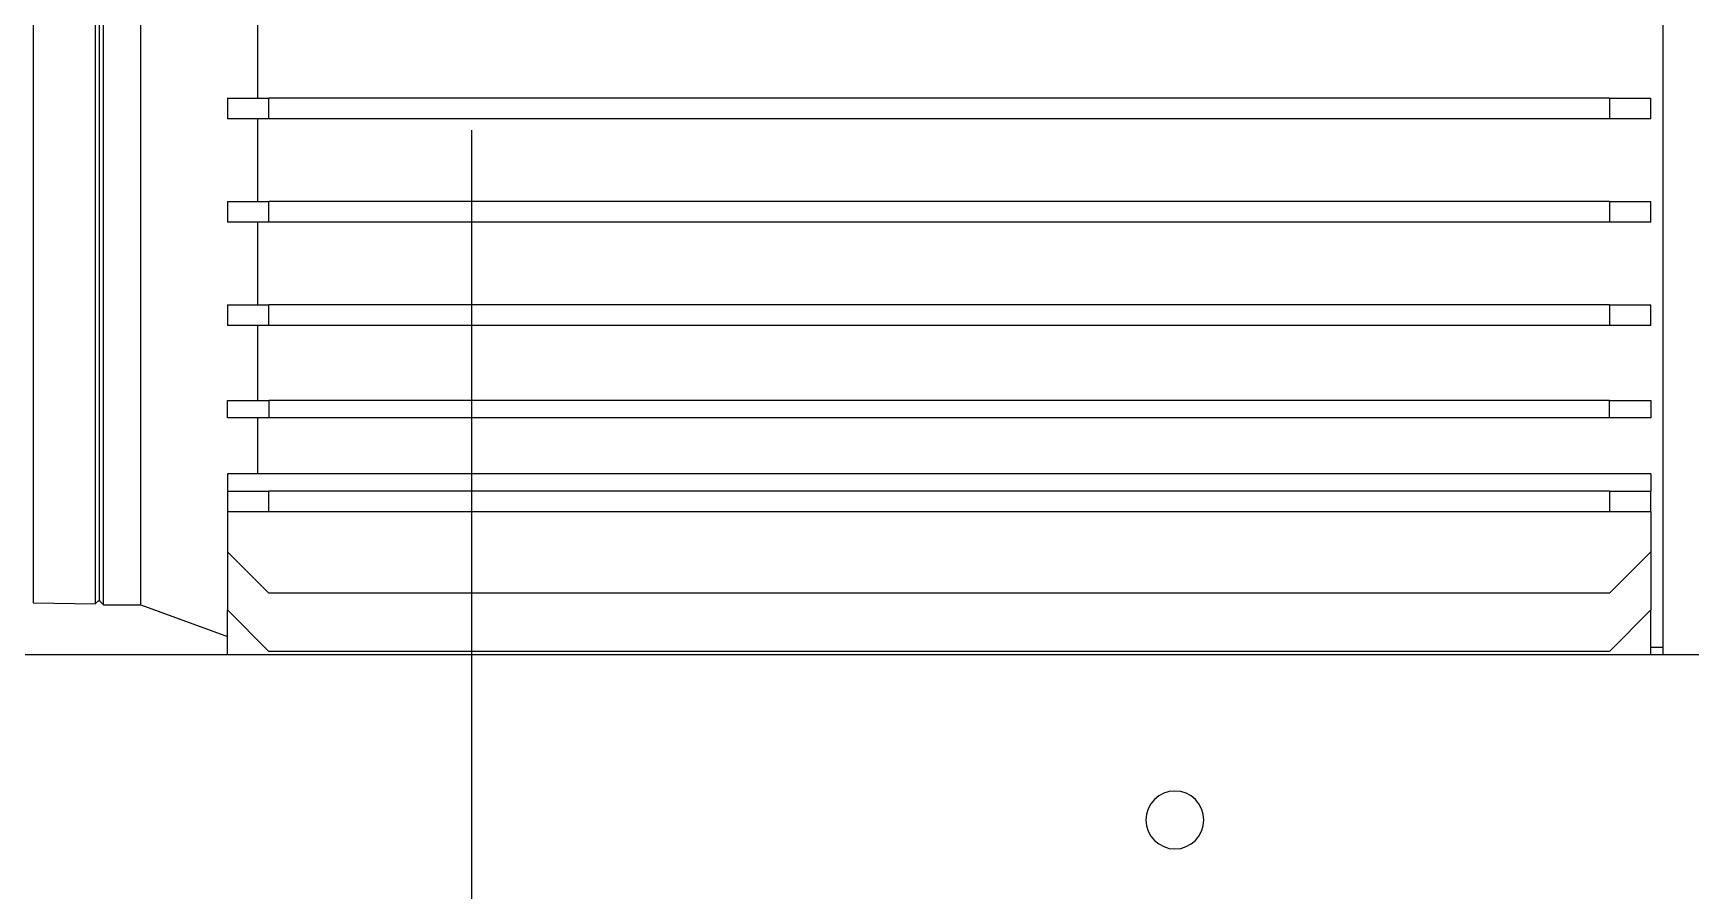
# Model space of a CAD drawing. Header units: millimetres. Extents: x -383313 to -161684, y -117025 to 99224.
# Drawn here: x -348142.1 to -347941.8, y -7424.7 to -7321 of the extents above; entities that cross this region are included whole.
import ezdxf

# ---------------------------------------------------------------- set-up
doc = ezdxf.new("R2010")
doc.units = ezdxf.units.MM
doc.header["$MEASUREMENT"] = 0
doc.linetypes.add('ESKD_shtrihpunktir', pattern=[18, 15, -1, 1, -1])
doc.layers.add('PV-55E8', color=7, linetype='Continuous')

# ---------------------------------------------------------------- blocks, each defined once
blk = doc.blocks.new('*U123')
at = {"color": 1, "linetype": 'ESKD_shtrihpunktir', "ltscale": 10}
blk.add_line((-734.5, 563.27), (-734.5, -636.73), dxfattribs=at)
at = {"layer": 'PV-55E8', "color": 3}
for p, q in [((-1182.5, -573.38), (-286.5, -573.38)), ((-764, -573.38), (-764, -578.76)), ((-764, -578.76), (-759, -573.76)), ((-597, -573.76), (-759, -573.76)), ((-597, -573.76), (-592, -578.76)), ((-592, -573.38), (-592, -578.76)), ((-592, -574.25), (-590.5, -574.25)), ((-590.5, -573.38), (-590.5, -639.38)), ((-774.5, -579.38), (-764, -575.56)), ((-764, -585.79), (-764, -578.76)), ((-592, -585.79), (-592, -578.76)), ((-787.5, -579.62), (-780, -579.49)), ((-787.5, -699.24), (-787.5, -579.62)), ((-779.5, -579.98), (-780, -579.49)), ((-780, -699.37), (-780, -579.49)), ((-779.5, -579.88), (-779, -579.38)), ((-779.5, -579.98), (-779.5, -579.88)), ((-779.5, -579.98), (-779.5, -698.88)), ((-779, -579.38), (-779, -699.38)), ((-779, -579.38), (-774.5, -579.38)), ((-774.5, -579.38), (-774.5, -639.38)), ((-764, -585.79), (-759, -580.79)), ((-597, -580.79), (-759, -580.79)), ((-597, -580.79), (-592, -585.79)), ((-764, -590.63), (-764, -585.79)), ((-592, -590.63), (-592, -585.79)), ((-764, -593.13), (-764, -590.63)), ((-597, -590.63), (-759, -590.63)), ((-759, -590.63), (-759, -593.13)), ((-597, -593.13), (-597, -590.63)), ((-592, -590.63), (-592, -593.13)), ((-764, -595.21), (-764, -593.13)), ((-597, -593.13), (-759, -593.13)), ((-592, -595.21), (-592, -593.13)), ((-592, -595.21), (-764, -595.21)), ((-760.4, -601.98), (-760.4, -595.21)), ((-759, -601.98), (-764, -601.98)), ((-764, -601.98), (-764, -604.09)), ((-759, -604.09), (-759, -601.98)), ((-597, -601.98), (-759, -601.98)), ((-592, -601.98), (-597, -601.98)), ((-597, -601.98), (-597, -604.09)), ((-592, -604.09), (-592, -601.98)), ((-764, -604.09), (-759, -604.09)), ((-760.4, -613.13), (-760.4, -604.09)), ((-597, -604.09), (-759, -604.09)), ((-597, -604.09), (-592, -604.09)), ((-764, -615.63), (-764, -613.13)), ((-597, -613.13), (-759, -613.13)), ((-759, -613.13), (-759, -615.63)), ((-597, -615.63), (-597, -613.13)), ((-592, -613.13), (-592, -615.63)), ((-760.4, -625.63), (-760.4, -615.63)), ((-597, -615.63), (-759, -615.63)), ((-764, -628.13), (-764, -625.63)), ((-759, -625.63), (-759, -628.13)), ((-597, -625.63), (-759, -625.63)), ((-597, -628.13), (-597, -625.63)), ((-592, -625.63), (-592, -628.13)), ((-760.4, -638.13), (-760.4, -628.13)), ((-597, -628.13), (-759, -628.13)), ((-764, -640.63), (-764, -638.13)), ((-759, -638.13), (-759, -640.63)), ((-597, -638.13), (-759, -638.13)), ((-597, -640.63), (-597, -638.13)), ((-592, -638.13), (-592, -640.63)), ((-774.5, -639.38), (-774.5, -699.38)), ((-760.4, -650.63), (-760.4, -640.63)), ((-597, -640.63), (-759, -640.63)), ((-590.5, -639.38), (-590.5, -721.88))]:
    blk.add_line(p, q, dxfattribs=at)
blk.add_circle((-649.5, -553.38), 3.5, dxfattribs=at)
for points, weights in [([(-759, -590.63), (-761.6, -590.63), (-764, -590.63)], [1.02328082836, 1.01430373817, 1.00422522518]), ([(-592, -590.63), (-594.4, -590.63), (-597, -590.63)], [1.00422522518, 1.01430373817, 1.02328082836]), ([(-764, -593.13), (-761.59, -593.13), (-759, -593.13)], [1.00411950514, 1.01396082953, 1.02273766495]), ([(-597, -593.13), (-594.41, -593.13), (-592, -593.13)], [1.02273766495, 1.01396082953, 1.00411950514]), ([(-759, -613.13), (-761.58, -613.13), (-764, -613.13)], [1.02112193899, 1.01294359541, 1.00380758805]), ([(-592, -613.13), (-594.42, -613.13), (-597, -613.13)], [1.00380758805, 1.01294359541, 1.02112193899]), ([(-759, -625.63), (-761.58, -625.63), (-764, -625.63)], [1.02000771348, 1.01224450931, 1.00359464163]), ([(-592, -625.63), (-594.42, -625.63), (-597, -625.63)], [1.00359464163, 1.01224450931, 1.02000771348]), ([(-764, -628.13), (-761.58, -628.13), (-759, -628.13)], [1.00356993548, 1.01216316384, 1.01987786067]), ([(-597, -628.13), (-594.42, -628.13), (-592, -628.13)], [1.01987786067, 1.01216316384, 1.00356993549]), ([(-759, -638.13), (-761.58, -638.13), (-764, -638.13)], [1.01962389085, 1.01200414199, 1.00352168022]), ([(-592, -638.13), (-594.42, -638.13), (-597, -638.13)], [1.00352168022, 1.012004142, 1.01962389087]), ([(-764, -640.63), (-761.58, -640.63), (-759, -640.63)], [1.00352168022, 1.01200414199, 1.01962389085]), ([(-597, -640.63), (-594.42, -640.63), (-592, -640.63)], [1.01962389087, 1.012004142, 1.00352168022])]:
    blk.add_rational_spline(points, weights, degree=2, dxfattribs=at)
for points in [[(-764, -615.63), (-762.34, -615.63), (-760.67, -615.63), (-759, -615.63)], [(-597, -615.63), (-595.33, -615.63), (-593.66, -615.63), (-592, -615.63)]]:
    blk.add_open_spline(points, degree=3, dxfattribs=at)

msp = doc.modelspace()

# ---------------------------------------------------------------- block references
at = {"xscale": -1, "rotation": 180}
msp.add_blockref('*U123', (-347354.63832, -7969.47031), dxfattribs=at)

doc.saveas('drawing.dxf')
